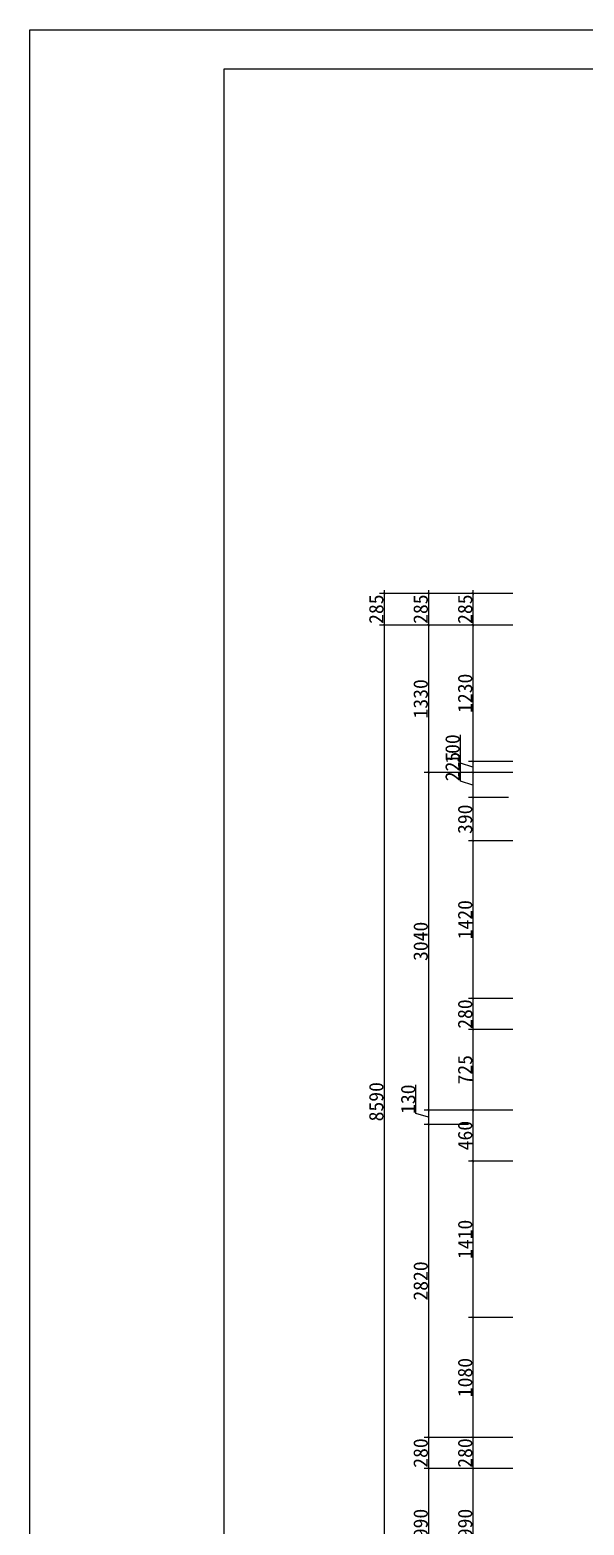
# Model space of a CAD drawing. Extents: x 13886 to 74789, y -750269 to -704302.
# Drawn here: x 45389 to 50379, y -742950 to -729479 of the extents above; entities that cross this region are included whole.
import ezdxf

# ---------------------------------------------------------------- set-up
doc = ezdxf.new("R2010")
doc.units = 0
doc.header["$LTSCALE"] = 10
doc.layers.get('0').update_dxf_attribs({"linetype": 'CONTINUOUS'})
doc.layers.get('DEFPOINTS').update_dxf_attribs({"linetype": 'CONTINUOUS'})
doc.layers.add('__A', color=14, linetype='CONTINUOUS')
doc.styles.get("Standard").update_dxf_attribs({"font": 'NSimSun.ttf'})
doc.dimstyles.get("Standard").update_dxf_attribs({"dimtxt": 0.18, "dimasz": 0.18, "dimexe": 0.18, "dimexo": 0.0625, "dimgap": 0.09, "dimtad": 0, "dimtih": 1, "dimtoh": 1, "dimdec": 4, "dimzin": 0, "dimtxsty": 'STANDARD', "dimcen": 0.09, "dimazin": 3, "dimtfac": 1, "dimtdec": 4, "dimtofl": 0, "dimtmove": 0, "dimatfit": 3, "dimtolj": 1, "dimtzin": 0})

# ---------------------------------------------------------------- blocks, each defined once
blk = doc.blocks.new('HTHJGJ')
at = {"layer": '__A', "ltscale": 150}
for p, q in [((13886, -729479), (43286, -729479)), ((13886, -750269), (13886, -729479)), ((15636, -729829), (42936, -729829)), ((15636, -749919), (15636, -729829))]:
    blk.add_line(p, q, dxfattribs=at)
blk = doc.blocks.new('_ARCHTICK')
at = {"color": 0, "linetype": 'BYBLOCK', "const_width": 0.15}
blk.add_lwpolyline([(-0.5, -0.5), (0.5, 0.5)], dxfattribs=at)
blk = doc.blocks.new('*D310')
at = {"color": 250, "ltscale": 60}
for p, q in [((48938, -734556), (48538, -734556)), ((48578, -734526), (48578, -734871)), ((48938, -734841), (48538, -734841))]:
    blk.add_line(p, q, dxfattribs=at)
at = {"layer": 'DEFPOINTS', "color": 0, "ltscale": 60}
for p in [(48978, -734556), (48578, -734841), (48978, -734841)]:
    blk.add_point(p, dxfattribs=at)
at = {"color": 250, "ltscale": 60, "xscale": 20, "yscale": 20, "zscale": 20}
for p, rotation in [((48578, -734556), 90), ((48578, -734841), 270)]:
    blk.add_blockref('_ARCHTICK', p, dxfattribs=dict(at, rotation=rotation))
at = {"color": 3, "ltscale": 60, "insert": (48508, -734698), "char_height": 130, "attachment_point": 5, "rotation": 90}
blk.add_mtext('\\A1;285', dxfattribs=at)
blk = doc.blocks.new('*D311')
at = {"color": 250, "ltscale": 60}
for p, q in [((48938, -734841), (48538, -734841)), ((48578, -734811), (48578, -743461)), ((48938, -743431), (48538, -743431))]:
    blk.add_line(p, q, dxfattribs=at)
at = {"layer": 'DEFPOINTS', "color": 0, "ltscale": 60}
for p in [(48978, -734841), (48578, -743431), (48978, -743431)]:
    blk.add_point(p, dxfattribs=at)
at = {"color": 250, "ltscale": 60, "xscale": 20, "yscale": 20, "zscale": 20}
for p, rotation in [((48578, -734841), 90), ((48578, -743431), 270)]:
    blk.add_blockref('_ARCHTICK', p, dxfattribs=dict(at, rotation=rotation))
at = {"color": 3, "ltscale": 60, "insert": (48508, -739136), "char_height": 130, "attachment_point": 5, "rotation": 90}
blk.add_mtext('\\A1;8590', dxfattribs=at)
blk = doc.blocks.new('*D313')
at = {"color": 250, "ltscale": 60}
for p, q in [((49338, -734556), (48938, -734556)), ((48978, -734526), (48978, -734871)), ((49338, -734841), (48938, -734841))]:
    blk.add_line(p, q, dxfattribs=at)
at = {"layer": 'DEFPOINTS', "color": 0, "ltscale": 60}
for p in [(49378, -734556), (48978, -734841), (49378, -734841)]:
    blk.add_point(p, dxfattribs=at)
at = {"color": 250, "ltscale": 60, "xscale": 20, "yscale": 20, "zscale": 20}
for p, rotation in [((48978, -734556), 90), ((48978, -734841), 270)]:
    blk.add_blockref('_ARCHTICK', p, dxfattribs=dict(at, rotation=rotation))
at = {"color": 3, "ltscale": 60, "insert": (48908, -734698), "char_height": 130, "attachment_point": 5, "rotation": 90}
blk.add_mtext('\\A1;285', dxfattribs=at)
blk = doc.blocks.new('*D314')
at = {"color": 250, "ltscale": 60}
for p, q in [((49338, -734841), (48938, -734841)), ((48978, -734811), (48978, -736201)), ((49338, -736171), (48938, -736171))]:
    blk.add_line(p, q, dxfattribs=at)
at = {"layer": 'DEFPOINTS', "color": 0, "ltscale": 60}
for p in [(49378, -734841), (48978, -736171), (49378, -736171)]:
    blk.add_point(p, dxfattribs=at)
at = {"color": 250, "ltscale": 60, "xscale": 20, "yscale": 20, "zscale": 20}
for p, rotation in [((48978, -734841), 90), ((48978, -736171), 270)]:
    blk.add_blockref('_ARCHTICK', p, dxfattribs=dict(at, rotation=rotation))
at = {"color": 3, "ltscale": 60, "insert": (48908, -735506), "char_height": 130, "attachment_point": 5, "rotation": 90}
blk.add_mtext('\\A1;1330', dxfattribs=at)
blk = doc.blocks.new('*D315')
at = {"color": 250, "ltscale": 60}
for p, q in [((49338, -736171), (48938, -736171)), ((48978, -736141), (48978, -739241)), ((49338, -739211), (48938, -739211))]:
    blk.add_line(p, q, dxfattribs=at)
at = {"layer": 'DEFPOINTS', "color": 0, "ltscale": 60}
for p in [(49378, -736171), (48978, -739211), (49378, -739211)]:
    blk.add_point(p, dxfattribs=at)
at = {"color": 250, "ltscale": 60, "xscale": 20, "yscale": 20, "zscale": 20}
for p, rotation in [((48978, -736171), 90), ((48978, -739211), 270)]:
    blk.add_blockref('_ARCHTICK', p, dxfattribs=dict(at, rotation=rotation))
at = {"color": 3, "ltscale": 60, "insert": (48908, -737691), "char_height": 130, "attachment_point": 5, "rotation": 90}
blk.add_mtext('\\A1;3040', dxfattribs=at)
blk = doc.blocks.new('*D316')
at = {"color": 250, "ltscale": 60}
for p, q in [((48865, -739242), (48865, -738985)), ((48978, -739276), (48865, -739242)), ((49338, -739211), (48938, -739211)), ((48978, -739181), (48978, -739371)), ((49338, -739341), (48938, -739341))]:
    blk.add_line(p, q, dxfattribs=at)
at = {"layer": 'DEFPOINTS', "color": 0, "ltscale": 60}
for p in [(49378, -739211), (48978, -739341), (49378, -739341)]:
    blk.add_point(p, dxfattribs=at)
at = {"color": 250, "ltscale": 60, "xscale": 20, "yscale": 20, "zscale": 20}
for p, rotation in [((48978, -739211), 90), ((48978, -739341), 270)]:
    blk.add_blockref('_ARCHTICK', p, dxfattribs=dict(at, rotation=rotation))
at = {"color": 3, "ltscale": 60, "insert": (48795, -739113), "char_height": 130, "attachment_point": 5, "rotation": 90}
blk.add_mtext('\\A1;130', dxfattribs=at)
blk = doc.blocks.new('*D317')
at = {"color": 250, "ltscale": 60}
for p, q in [((49338, -739341), (48938, -739341)), ((48978, -739311), (48978, -742191)), ((49338, -742161), (48938, -742161))]:
    blk.add_line(p, q, dxfattribs=at)
at = {"layer": 'DEFPOINTS', "color": 0, "ltscale": 60}
for p in [(49378, -739341), (48978, -742161), (49378, -742161)]:
    blk.add_point(p, dxfattribs=at)
at = {"color": 250, "ltscale": 60, "xscale": 20, "yscale": 20, "zscale": 20}
for p, rotation in [((48978, -739341), 90), ((48978, -742161), 270)]:
    blk.add_blockref('_ARCHTICK', p, dxfattribs=dict(at, rotation=rotation))
at = {"color": 3, "ltscale": 60, "insert": (48908, -740751), "char_height": 130, "attachment_point": 5, "rotation": 90}
blk.add_mtext('\\A1;2820', dxfattribs=at)
blk = doc.blocks.new('*D318')
at = {"color": 250, "ltscale": 60}
for p, q in [((48978, -742131), (48978, -742471)), ((49338, -742161), (48938, -742161)), ((49338, -742441), (48938, -742441))]:
    blk.add_line(p, q, dxfattribs=at)
at = {"layer": 'DEFPOINTS', "color": 0, "ltscale": 60}
for p in [(49378, -742161), (48978, -742441), (49378, -742441)]:
    blk.add_point(p, dxfattribs=at)
at = {"color": 250, "ltscale": 60, "xscale": 20, "yscale": 20, "zscale": 20}
for p, rotation in [((48978, -742161), 90), ((48978, -742441), 270)]:
    blk.add_blockref('_ARCHTICK', p, dxfattribs=dict(at, rotation=rotation))
at = {"color": 3, "ltscale": 60, "insert": (48908, -742301), "char_height": 130, "attachment_point": 5, "rotation": 90}
blk.add_mtext('\\A1;280', dxfattribs=at)
blk = doc.blocks.new('*D319')
at = {"color": 250, "ltscale": 60}
for p, q in [((49338, -742441), (48938, -742441)), ((48978, -742411), (48978, -743461)), ((49338, -743431), (48938, -743431))]:
    blk.add_line(p, q, dxfattribs=at)
at = {"layer": 'DEFPOINTS', "color": 0, "ltscale": 60}
for p in [(49378, -742441), (48978, -743431), (49378, -743431)]:
    blk.add_point(p, dxfattribs=at)
at = {"color": 250, "ltscale": 60, "xscale": 20, "yscale": 20, "zscale": 20}
for p, rotation in [((48978, -742441), 90), ((48978, -743431), 270)]:
    blk.add_blockref('_ARCHTICK', p, dxfattribs=dict(at, rotation=rotation))
at = {"color": 3, "ltscale": 60, "insert": (48908, -742936), "char_height": 130, "attachment_point": 5, "rotation": 90}
blk.add_mtext('\\A1;990', dxfattribs=at)
blk = doc.blocks.new('*D321')
at = {"color": 250, "ltscale": 60}
for p, q in [((49738, -734556), (49338, -734556)), ((49378, -734526), (49378, -734871)), ((49738, -734841), (49338, -734841))]:
    blk.add_line(p, q, dxfattribs=at)
at = {"layer": 'DEFPOINTS', "color": 0, "ltscale": 60}
for p in [(49778, -734556), (49378, -734841), (49778, -734841)]:
    blk.add_point(p, dxfattribs=at)
at = {"color": 250, "ltscale": 60, "xscale": 20, "yscale": 20, "zscale": 20}
for p, rotation in [((49378, -734556), 90), ((49378, -734841), 270)]:
    blk.add_blockref('_ARCHTICK', p, dxfattribs=dict(at, rotation=rotation))
at = {"color": 3, "ltscale": 60, "insert": (49308, -734698), "char_height": 130, "attachment_point": 5, "rotation": 90}
blk.add_mtext('\\A1;285', dxfattribs=at)
blk = doc.blocks.new('*D322')
at = {"color": 250, "ltscale": 60}
for p, q in [((49738, -734841), (49338, -734841)), ((49378, -734811), (49378, -736101)), ((49738, -736071), (49338, -736071))]:
    blk.add_line(p, q, dxfattribs=at)
at = {"layer": 'DEFPOINTS', "color": 0, "ltscale": 60}
for p in [(49778, -734841), (49378, -736071), (49778, -736071)]:
    blk.add_point(p, dxfattribs=at)
at = {"color": 250, "ltscale": 60, "xscale": 20, "yscale": 20, "zscale": 20}
for p, rotation in [((49378, -734841), 90), ((49378, -736071), 270)]:
    blk.add_blockref('_ARCHTICK', p, dxfattribs=dict(at, rotation=rotation))
at = {"color": 3, "ltscale": 60, "insert": (49308, -735456), "char_height": 130, "attachment_point": 5, "rotation": 90}
blk.add_mtext('\\A1;1230', dxfattribs=at)
blk = doc.blocks.new('*D323')
at = {"color": 250, "ltscale": 60}
for p, q in [((49265, -736087), (49265, -735830)), ((49738, -736071), (49338, -736071)), ((49378, -736041), (49378, -736201)), ((49378, -736121), (49265, -736087)), ((49738, -736171), (49338, -736171))]:
    blk.add_line(p, q, dxfattribs=at)
at = {"layer": 'DEFPOINTS', "color": 0, "ltscale": 60}
for p in [(49778, -736071), (49378, -736171), (49778, -736171)]:
    blk.add_point(p, dxfattribs=at)
at = {"color": 250, "ltscale": 60, "xscale": 20, "yscale": 20, "zscale": 20}
for p, rotation in [((49378, -736071), 90), ((49378, -736171), 270)]:
    blk.add_blockref('_ARCHTICK', p, dxfattribs=dict(at, rotation=rotation))
at = {"color": 3, "ltscale": 60, "insert": (49195, -735958), "char_height": 130, "attachment_point": 5, "rotation": 90}
blk.add_mtext('\\A1;100', dxfattribs=at)
blk = doc.blocks.new('*D324')
at = {"color": 250, "ltscale": 60}
for p, q in [((49265, -736249), (49265, -735983)), ((49738, -736171), (49338, -736171)), ((49378, -736141), (49378, -736426)), ((49378, -736283), (49265, -736249)), ((49698, -736396), (49338, -736396))]:
    blk.add_line(p, q, dxfattribs=at)
at = {"layer": 'DEFPOINTS', "color": 0, "ltscale": 60}
for p in [(49778, -736171), (49378, -736396), (49738, -736396)]:
    blk.add_point(p, dxfattribs=at)
at = {"color": 250, "ltscale": 60, "xscale": 20, "yscale": 20, "zscale": 20}
for p, rotation in [((49378, -736171), 90), ((49378, -736396), 270)]:
    blk.add_blockref('_ARCHTICK', p, dxfattribs=dict(at, rotation=rotation))
at = {"color": 3, "ltscale": 60, "insert": (49195, -736116), "char_height": 130, "attachment_point": 5, "rotation": 90}
blk.add_mtext('\\A1;225', dxfattribs=at)
blk = doc.blocks.new('*D325')
at = {"color": 250, "ltscale": 60}
for p, q in [((49698, -736396), (49338, -736396)), ((49378, -736366), (49378, -736816)), ((49738, -736786), (49338, -736786))]:
    blk.add_line(p, q, dxfattribs=at)
at = {"layer": 'DEFPOINTS', "color": 0, "ltscale": 60}
for p in [(49738, -736396), (49378, -736786), (49778, -736786)]:
    blk.add_point(p, dxfattribs=at)
at = {"color": 250, "ltscale": 60, "xscale": 20, "yscale": 20, "zscale": 20}
for p, rotation in [((49378, -736396), 90), ((49378, -736786), 270)]:
    blk.add_blockref('_ARCHTICK', p, dxfattribs=dict(at, rotation=rotation))
at = {"color": 3, "ltscale": 60, "insert": (49308, -736591), "char_height": 130, "attachment_point": 5, "rotation": 90}
blk.add_mtext('\\A1;390', dxfattribs=at)
blk = doc.blocks.new('*D326')
at = {"color": 250, "ltscale": 60}
for p, q in [((49738, -736786), (49338, -736786)), ((49378, -736756), (49378, -738236)), ((49738, -738206), (49338, -738206))]:
    blk.add_line(p, q, dxfattribs=at)
at = {"layer": 'DEFPOINTS', "color": 0, "ltscale": 60}
for p in [(49778, -736786), (49378, -738206), (49778, -738206)]:
    blk.add_point(p, dxfattribs=at)
at = {"color": 250, "ltscale": 60, "xscale": 20, "yscale": 20, "zscale": 20}
for p, rotation in [((49378, -736786), 90), ((49378, -738206), 270)]:
    blk.add_blockref('_ARCHTICK', p, dxfattribs=dict(at, rotation=rotation))
at = {"color": 3, "ltscale": 60, "insert": (49308, -737496), "char_height": 130, "attachment_point": 5, "rotation": 90}
blk.add_mtext('\\A1;1420', dxfattribs=at)
blk = doc.blocks.new('*D327')
at = {"color": 250, "ltscale": 60}
for p, q in [((49738, -738206), (49338, -738206)), ((49378, -738176), (49378, -738516)), ((49738, -738486), (49338, -738486))]:
    blk.add_line(p, q, dxfattribs=at)
at = {"layer": 'DEFPOINTS', "color": 0, "ltscale": 60}
for p in [(49778, -738206), (49378, -738486), (49778, -738486)]:
    blk.add_point(p, dxfattribs=at)
at = {"color": 250, "ltscale": 60, "xscale": 20, "yscale": 20, "zscale": 20}
for p, rotation in [((49378, -738206), 90), ((49378, -738486), 270)]:
    blk.add_blockref('_ARCHTICK', p, dxfattribs=dict(at, rotation=rotation))
at = {"color": 3, "ltscale": 60, "insert": (49308, -738346), "char_height": 130, "attachment_point": 5, "rotation": 90}
blk.add_mtext('\\A1;280', dxfattribs=at)
blk = doc.blocks.new('*D328')
at = {"color": 250, "ltscale": 60}
for p, q in [((49738, -738486), (49338, -738486)), ((49378, -738456), (49378, -739241)), ((49738, -739211), (49338, -739211))]:
    blk.add_line(p, q, dxfattribs=at)
at = {"layer": 'DEFPOINTS', "color": 0, "ltscale": 60}
for p in [(49778, -738486), (49378, -739211), (49778, -739211)]:
    blk.add_point(p, dxfattribs=at)
at = {"color": 250, "ltscale": 60, "xscale": 20, "yscale": 20, "zscale": 20}
for p, rotation in [((49378, -738486), 90), ((49378, -739211), 270)]:
    blk.add_blockref('_ARCHTICK', p, dxfattribs=dict(at, rotation=rotation))
at = {"color": 3, "ltscale": 60, "insert": (49308, -738848), "char_height": 130, "attachment_point": 5, "rotation": 90}
blk.add_mtext('\\A1;725', dxfattribs=at)
blk = doc.blocks.new('*D329')
at = {"color": 250, "ltscale": 60}
for p, q in [((49738, -739211), (49338, -739211)), ((49378, -739181), (49378, -739701)), ((49738, -739671), (49338, -739671))]:
    blk.add_line(p, q, dxfattribs=at)
at = {"layer": 'DEFPOINTS', "color": 0, "ltscale": 60}
for p in [(49778, -739211), (49378, -739671), (49778, -739671)]:
    blk.add_point(p, dxfattribs=at)
at = {"color": 250, "ltscale": 60, "xscale": 20, "yscale": 20, "zscale": 20}
for p, rotation in [((49378, -739211), 90), ((49378, -739671), 270)]:
    blk.add_blockref('_ARCHTICK', p, dxfattribs=dict(at, rotation=rotation))
at = {"color": 3, "ltscale": 60, "insert": (49308, -739441), "char_height": 130, "attachment_point": 5, "rotation": 90}
blk.add_mtext('\\A1;460', dxfattribs=at)
blk = doc.blocks.new('*D330')
at = {"color": 250, "ltscale": 60}
for p, q in [((49738, -739671), (49338, -739671)), ((49378, -739641), (49378, -741111)), ((49738, -741081), (49338, -741081))]:
    blk.add_line(p, q, dxfattribs=at)
at = {"layer": 'DEFPOINTS', "color": 0, "ltscale": 60}
for p in [(49778, -739671), (49378, -741081), (49778, -741081)]:
    blk.add_point(p, dxfattribs=at)
at = {"color": 250, "ltscale": 60, "xscale": 20, "yscale": 20, "zscale": 20}
for p, rotation in [((49378, -739671), 90), ((49378, -741081), 270)]:
    blk.add_blockref('_ARCHTICK', p, dxfattribs=dict(at, rotation=rotation))
at = {"color": 3, "ltscale": 60, "insert": (49308, -740376), "char_height": 130, "attachment_point": 5, "rotation": 90}
blk.add_mtext('\\A1;1410', dxfattribs=at)
blk = doc.blocks.new('*D331')
at = {"color": 250, "ltscale": 60}
for p, q in [((49378, -741051), (49378, -742191)), ((49738, -741081), (49338, -741081)), ((49738, -742161), (49338, -742161))]:
    blk.add_line(p, q, dxfattribs=at)
at = {"layer": 'DEFPOINTS', "color": 0, "ltscale": 60}
for p in [(49778, -741081), (49378, -742161), (49778, -742161)]:
    blk.add_point(p, dxfattribs=at)
at = {"color": 250, "ltscale": 60, "xscale": 20, "yscale": 20, "zscale": 20}
for p, rotation in [((49378, -741081), 90), ((49378, -742161), 270)]:
    blk.add_blockref('_ARCHTICK', p, dxfattribs=dict(at, rotation=rotation))
at = {"color": 3, "ltscale": 60, "insert": (49308, -741621), "char_height": 130, "attachment_point": 5, "rotation": 90}
blk.add_mtext('\\A1;1080', dxfattribs=at)
blk = doc.blocks.new('*D332')
at = {"color": 250, "ltscale": 60}
for p, q in [((49378, -742131), (49378, -742471)), ((49738, -742161), (49338, -742161)), ((49738, -742441), (49338, -742441))]:
    blk.add_line(p, q, dxfattribs=at)
at = {"layer": 'DEFPOINTS', "color": 0, "ltscale": 60}
for p in [(49778, -742161), (49378, -742441), (49778, -742441)]:
    blk.add_point(p, dxfattribs=at)
at = {"color": 250, "ltscale": 60, "xscale": 20, "yscale": 20, "zscale": 20}
for p, rotation in [((49378, -742161), 90), ((49378, -742441), 270)]:
    blk.add_blockref('_ARCHTICK', p, dxfattribs=dict(at, rotation=rotation))
at = {"color": 3, "ltscale": 60, "insert": (49308, -742301), "char_height": 130, "attachment_point": 5, "rotation": 90}
blk.add_mtext('\\A1;280', dxfattribs=at)
blk = doc.blocks.new('*D333')
at = {"color": 250, "ltscale": 60}
for p, q in [((49738, -742441), (49338, -742441)), ((49378, -742411), (49378, -743461)), ((49738, -743431), (49338, -743431))]:
    blk.add_line(p, q, dxfattribs=at)
at = {"layer": 'DEFPOINTS', "color": 0, "ltscale": 60}
for p in [(49778, -742441), (49378, -743431), (49778, -743431)]:
    blk.add_point(p, dxfattribs=at)
at = {"color": 250, "ltscale": 60, "xscale": 20, "yscale": 20, "zscale": 20}
for p, rotation in [((49378, -742441), 90), ((49378, -743431), 270)]:
    blk.add_blockref('_ARCHTICK', p, dxfattribs=dict(at, rotation=rotation))
at = {"color": 3, "ltscale": 60, "insert": (49308, -742936), "char_height": 130, "attachment_point": 5, "rotation": 90}
blk.add_mtext('\\A1;990', dxfattribs=at)

msp = doc.modelspace()

# ---------------------------------------------------------------- block references
msp.add_blockref('HTHJGJ', (31502.5, 0))

# ---------------------------------------------------------------- dimensions: what is measured, and where the dimension line sits
at = {"ltscale": 60}
for base, p1, p2, picture, middle in [((48577.9, -734840.7), (48977.9, -734555.7), (48977.9, -734840.7), '*D310', (48507.9, -734698.2)), ((48977.9, -734840.7), (49377.9, -734555.7), (49377.9, -734840.7), '*D313', (48907.9, -734698.2)), ((49377.9, -734840.7), (49777.9, -734555.7), (49777.9, -734840.7), '*D321', (49307.9, -734698.2)), ((48577.9, -743430.7), (48977.9, -734840.7), (48977.9, -743430.7), '*D311', (48507.9, -739135.7)), ((48977.9, -736170.7), (49377.9, -734840.7), (49377.9, -736170.7), '*D314', (48907.9, -735505.7)), ((49377.9, -736070.7), (49777.9, -734840.7), (49777.9, -736070.7), '*D322', (49307.9, -735455.7)), ((49377.9, -736170.7), (49777.9, -736070.7), (49777.9, -736170.7), '*D323', (49195.4, -736082)), ((49377.9, -736395.7), (49777.9, -736170.7), (49737.9, -736395.7), '*D324', (49195.4, -736244.5)), ((48977.9, -739210.7), (49377.9, -736170.7), (49377.9, -739210.7), '*D315', (48907.9, -737690.7)), ((49377.9, -736785.7), (49737.9, -736395.7), (49777.9, -736785.7), '*D325', (49307.9, -736590.7)), ((49377.9, -738205.7), (49777.9, -736785.7), (49777.9, -738205.7), '*D326', (49307.9, -737495.7)), ((49377.9, -738485.7), (49777.9, -738205.7), (49777.9, -738485.7), '*D327', (49307.9, -738345.7)), ((49377.9, -739210.7), (49777.9, -738485.7), (49777.9, -739210.7), '*D328', (49307.9, -738848.2)), ((48977.9, -739340.7), (49377.9, -739210.7), (49377.9, -739340.7), '*D316', (48795.4, -739237)), ((49377.9, -739670.7), (49777.9, -739210.7), (49777.9, -739670.7), '*D329', (49307.9, -739440.7)), ((48977.9, -742160.7), (49377.9, -739340.7), (49377.9, -742160.7), '*D317', (48907.9, -740750.7)), ((49377.9, -741080.7), (49777.9, -739670.7), (49777.9, -741080.7), '*D330', (49307.9, -740375.7)), ((49377.9, -742160.7), (49777.9, -741080.7), (49777.9, -742160.7), '*D331', (49307.9, -741620.7)), ((48977.9, -742440.7), (49377.9, -742160.7), (49377.9, -742440.7), '*D318', (48907.9, -742300.7)), ((49377.9, -742440.7), (49777.9, -742160.7), (49777.9, -742440.7), '*D332', (49307.9, -742300.7)), ((48977.9, -743430.7), (49377.9, -742440.7), (49377.9, -743430.7), '*D319', (48907.9, -742935.7)), ((49377.9, -743430.7), (49777.9, -742440.7), (49777.9, -743430.7), '*D333', (49307.9, -742935.7))]:
    dim = msp.add_linear_dim(base=base, p1=p1, p2=p2, angle=90, dimstyle='STANDARD', override={"dimtxt": 130, "dimasz": 20, "dimexe": 40, "dimexo": 40, "dimgap": 5, "dimtad": 1, "dimtih": 0, "dimtoh": 0, "dimdec": 0, "dimrnd": 5, "dimblk1": 'ARCHTICK', "dimblk2": 'ARCHTICK', "dimsah": 1, "dimdle": 30, "dimclrd": 250, "dimclre": 250, "dimclrt": 3, "dimtdec": 0, "dimtmove": 1, "dimldrblk": 'ARCHTICK', "dimfxl": 15, "dimarcsym": 1}, dxfattribs=at)
    dim.commit()
    dim.dimension.update_dxf_attribs({"geometry": picture, "text_midpoint": middle})

doc.saveas('drawing.dxf')
